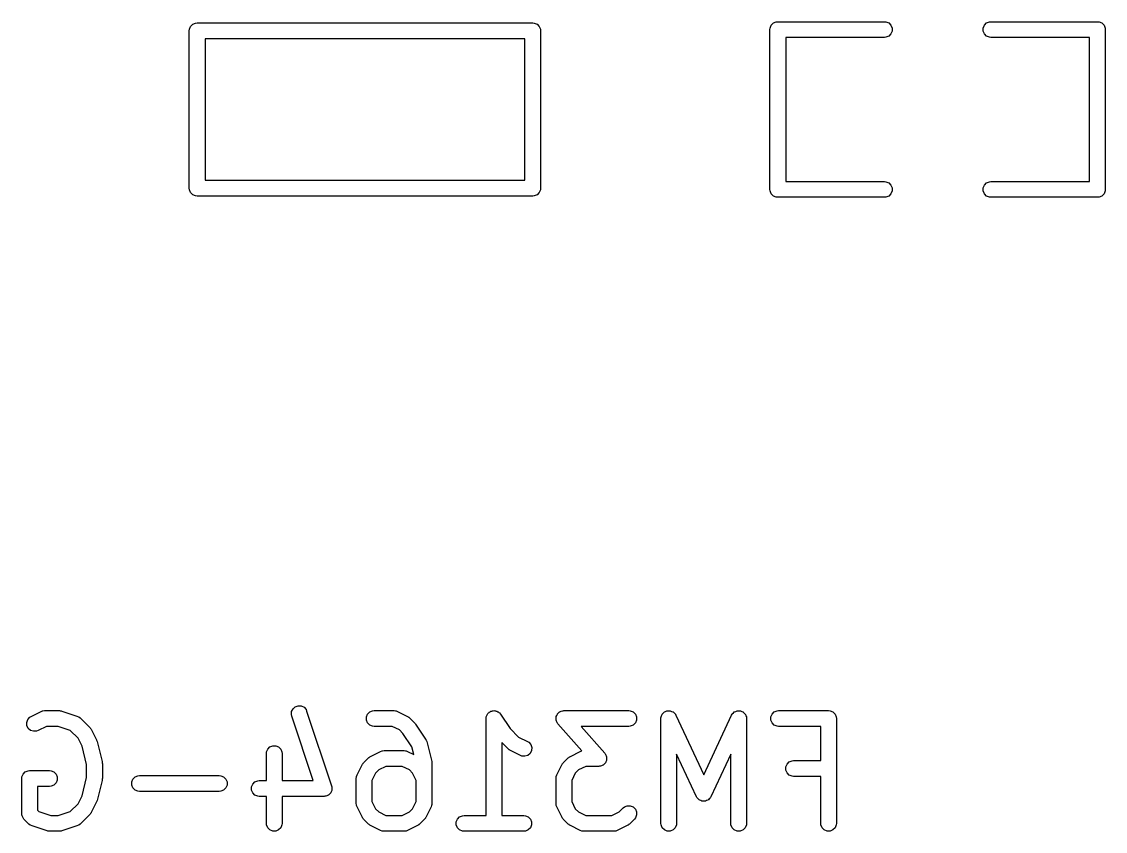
# Model space of a CAD drawing. Extents: x -2.1 to 1.75, y 0.25 to 2.72.
# Drawn here: x 0.3661 to 0.773, y 0.9641 to 1.268 of the extents above; entities that cross this region are included whole.
import ezdxf

# ---------------------------------------------------------------- set-up
doc = ezdxf.new("R2010")
doc.units = 0
doc.header["$MEASUREMENT"] = 0
doc.layers.add('BLACK', color=7, linetype='CONTINUOUS')

msp = doc.modelspace()

# ---------------------------------------------------------------- linework, layer by layer
at = {"layer": 'BLACK', "linetype": 'CONTINUOUS'}
for p, q in [((0.42911, 1.2651), (0.42955, 1.26617)), ((0.42955, 1.26617), (0.43037, 1.26698)), ((0.43037, 1.26698), (0.43143, 1.26742)), ((0.43143, 1.26742), (0.43201, 1.26748)), ((0.43201, 1.26748), (0.55799, 1.26748)), ((0.55799, 1.26748), (0.55857, 1.26742)), ((0.55857, 1.26742), (0.55963, 1.26698)), ((0.55963, 1.26698), (0.56045, 1.26617)), ((0.56045, 1.26617), (0.56089, 1.2651)), ((0.64705, 1.265), (0.6471, 1.26558)), ((0.6471, 1.26558), (0.64754, 1.26664)), ((0.64754, 1.26664), (0.64836, 1.26746)), ((0.64836, 1.26746), (0.64942, 1.2679)), ((0.64942, 1.2679), (0.65, 1.26795)), ((0.65, 1.26795), (0.69, 1.26795)), ((0.69, 1.26795), (0.69058, 1.2679)), ((0.69058, 1.2679), (0.69164, 1.26746)), ((0.69164, 1.26746), (0.69246, 1.26664)), ((0.69246, 1.26664), (0.6929, 1.26558)), ((0.6929, 1.26558), (0.6929, 1.26442)), ((0.7271, 1.26558), (0.72754, 1.26664)), ((0.7271, 1.26442), (0.7271, 1.26558)), ((0.72754, 1.26664), (0.72836, 1.26746)), ((0.72836, 1.26746), (0.72942, 1.2679)), ((0.72942, 1.2679), (0.73, 1.26795)), ((0.73, 1.26795), (0.77, 1.26795)), ((0.77, 1.26795), (0.77058, 1.2679)), ((0.77058, 1.2679), (0.77164, 1.26746)), ((0.77164, 1.26746), (0.77246, 1.26664)), ((0.77246, 1.26664), (0.7729, 1.26558)), ((0.7729, 1.26558), (0.77295, 1.265)), ((0.42906, 1.26453), (0.42911, 1.2651)), ((0.42906, 1.20547), (0.42906, 1.26453)), ((0.43496, 1.26157), (0.43496, 1.20843)), ((0.55504, 1.26157), (0.43496, 1.26157)), ((0.55504, 1.20843), (0.55504, 1.26157)), ((0.56089, 1.2651), (0.56094, 1.26453)), ((0.56094, 1.26453), (0.56094, 1.20547)), ((0.64705, 1.205), (0.64705, 1.265)), ((0.69, 1.26205), (0.65295, 1.26205)), ((0.65295, 1.26205), (0.65295, 1.20795)), ((0.69058, 1.2621), (0.69, 1.26205)), ((0.69164, 1.26254), (0.69058, 1.2621)), ((0.69246, 1.26336), (0.69164, 1.26254)), ((0.6929, 1.26442), (0.69246, 1.26336)), ((0.72754, 1.26336), (0.7271, 1.26442)), ((0.72836, 1.26254), (0.72754, 1.26336)), ((0.72942, 1.2621), (0.72836, 1.26254)), ((0.73, 1.26205), (0.72942, 1.2621)), ((0.76705, 1.26205), (0.73, 1.26205)), ((0.76705, 1.20795), (0.76705, 1.26205)), ((0.77295, 1.265), (0.77295, 1.205)), ((0.43496, 1.20843), (0.55504, 1.20843)), ((0.42911, 1.2049), (0.42906, 1.20547)), ((0.42955, 1.20383), (0.42911, 1.2049)), ((0.56089, 1.2049), (0.56045, 1.20383)), ((0.56094, 1.20547), (0.56089, 1.2049)), ((0.6471, 1.20442), (0.64705, 1.205)), ((0.64754, 1.20336), (0.6471, 1.20442)), ((0.65295, 1.20795), (0.69, 1.20795)), ((0.69, 1.20795), (0.69058, 1.2079)), ((0.69058, 1.2079), (0.69164, 1.20746)), ((0.69164, 1.20746), (0.69246, 1.20664)), ((0.69246, 1.20664), (0.6929, 1.20558)), ((0.6929, 1.20442), (0.69246, 1.20336)), ((0.6929, 1.20558), (0.6929, 1.20442)), ((0.7271, 1.20558), (0.72754, 1.20664)), ((0.7271, 1.20442), (0.7271, 1.20558)), ((0.72754, 1.20336), (0.7271, 1.20442)), ((0.72754, 1.20664), (0.72836, 1.20746)), ((0.72836, 1.20746), (0.72942, 1.2079)), ((0.72942, 1.2079), (0.73, 1.20795)), ((0.73, 1.20795), (0.76705, 1.20795)), ((0.7729, 1.20442), (0.77246, 1.20336)), ((0.77295, 1.205), (0.7729, 1.20442)), ((0.43037, 1.20302), (0.42955, 1.20383)), ((0.43143, 1.20258), (0.43037, 1.20302)), ((0.43201, 1.20252), (0.43143, 1.20258)), ((0.55799, 1.20252), (0.43201, 1.20252)), ((0.55857, 1.20258), (0.55799, 1.20252)), ((0.55963, 1.20302), (0.55857, 1.20258)), ((0.56045, 1.20383), (0.55963, 1.20302)), ((0.64836, 1.20254), (0.64754, 1.20336)), ((0.64942, 1.2021), (0.64836, 1.20254)), ((0.65, 1.20205), (0.64942, 1.2021)), ((0.69, 1.20205), (0.65, 1.20205)), ((0.69058, 1.2021), (0.69, 1.20205)), ((0.69164, 1.20254), (0.69058, 1.2021)), ((0.69246, 1.20336), (0.69164, 1.20254)), ((0.72836, 1.20254), (0.72754, 1.20336)), ((0.72942, 1.2021), (0.72836, 1.20254)), ((0.73, 1.20205), (0.72942, 1.2021)), ((0.77, 1.20205), (0.73, 1.20205)), ((0.77058, 1.2021), (0.77, 1.20205)), ((0.77164, 1.20254), (0.77058, 1.2021)), ((0.77246, 1.20336), (0.77164, 1.20254)), ((0.36964, 1.00723), (0.37339, 1.0091)), ((0.37339, 1.0091), (0.37393, 1.00931)), ((0.37393, 1.00931), (0.37403, 1.00932)), ((0.37403, 1.00932), (0.37413, 1.00936)), ((0.37413, 1.00936), (0.37471, 1.00942)), ((0.37471, 1.00942), (0.38033, 1.00942)), ((0.38033, 1.00942), (0.38062, 1.00939)), ((0.38062, 1.00939), (0.3807, 1.00939)), ((0.3807, 1.00939), (0.3808, 1.00937)), ((0.3808, 1.00937), (0.38091, 1.00936)), ((0.38091, 1.00936), (0.38098, 1.00933)), ((0.38098, 1.00933), (0.38126, 1.00927)), ((0.38126, 1.00927), (0.38689, 1.00739)), ((0.46739, 1.00797), (0.46747, 1.00912)), ((0.46747, 1.00912), (0.46799, 1.01015)), ((0.46799, 1.01015), (0.46886, 1.0109)), ((0.46886, 1.0109), (0.46995, 1.01127)), ((0.46995, 1.01127), (0.4711, 1.01119)), ((0.4711, 1.01119), (0.47213, 1.01067)), ((0.47213, 1.01067), (0.47288, 1.0098)), ((0.47288, 1.0098), (0.47312, 1.00927)), ((0.47312, 1.00927), (0.48249, 0.98115)), ((0.4968, 1.00892), (0.49786, 1.00936)), ((0.49786, 1.00936), (0.49844, 1.00942)), ((0.49844, 1.00942), (0.50594, 1.00942)), ((0.50594, 1.00942), (0.50652, 1.00936)), ((0.50652, 1.00936), (0.50661, 1.00932)), ((0.50661, 1.00932), (0.50672, 1.00931)), ((0.50672, 1.00931), (0.50726, 1.0091)), ((0.50726, 1.0091), (0.51101, 1.00723)), ((0.54179, 1.00892), (0.54206, 1.00903)), ((0.54206, 1.00903), (0.54231, 1.00919)), ((0.54231, 1.00919), (0.54259, 1.00925)), ((0.54259, 1.00925), (0.54286, 1.00936)), ((0.54286, 1.00936), (0.54315, 1.00936)), ((0.54315, 1.00936), (0.54344, 1.00942)), ((0.54344, 1.00942), (0.54372, 1.00936)), ((0.54372, 1.00936), (0.54401, 1.00936)), ((0.54401, 1.00936), (0.54428, 1.00925)), ((0.54428, 1.00925), (0.54457, 1.00919)), ((0.54457, 1.00919), (0.54481, 1.00903)), ((0.54481, 1.00903), (0.54507, 1.00892)), ((0.56804, 1.00892), (0.56813, 1.00896)), ((0.56813, 1.00896), (0.56821, 1.00902)), ((0.56821, 1.00902), (0.56866, 1.00918)), ((0.56866, 1.00918), (0.56911, 1.00936)), ((0.56911, 1.00936), (0.56925, 1.00937)), ((0.56925, 1.00937), (0.5693, 1.00939)), ((0.5693, 1.00939), (0.56938, 1.00939)), ((0.56938, 1.00939), (0.56968, 1.00942)), ((0.56968, 1.00942), (0.59405, 1.00942)), ((0.59405, 1.00942), (0.59463, 1.00936)), ((0.59463, 1.00936), (0.59569, 1.00892)), ((0.60741, 1.00892), (0.60788, 1.00911)), ((0.60788, 1.00911), (0.60835, 1.00933)), ((0.60835, 1.00933), (0.60841, 1.00933)), ((0.60841, 1.00933), (0.60848, 1.00936)), ((0.60848, 1.00936), (0.60899, 1.00936)), ((0.60899, 1.00936), (0.6095, 1.00938)), ((0.6095, 1.00938), (0.60956, 1.00936)), ((0.60956, 1.00936), (0.60963, 1.00936)), ((0.60963, 1.00936), (0.6101, 1.00916)), ((0.6101, 1.00916), (0.61058, 1.00899)), ((0.61058, 1.00899), (0.61063, 1.00894)), ((0.61063, 1.00894), (0.61069, 1.00892)), ((0.63366, 1.00892), (0.63372, 1.00894)), ((0.63372, 1.00894), (0.63377, 1.00899)), ((0.63377, 1.00899), (0.63425, 1.00916)), ((0.63425, 1.00916), (0.63472, 1.00936)), ((0.63472, 1.00936), (0.63479, 1.00936)), ((0.63479, 1.00936), (0.63485, 1.00938)), ((0.63485, 1.00938), (0.63536, 1.00936)), ((0.63536, 1.00936), (0.63587, 1.00936)), ((0.63587, 1.00936), (0.63593, 1.00933)), ((0.63593, 1.00933), (0.636, 1.00933)), ((0.636, 1.00933), (0.63647, 1.00911)), ((0.63647, 1.00911), (0.63694, 1.00892)), ((0.64866, 1.00892), (0.64972, 1.00936)), ((0.64972, 1.00936), (0.6503, 1.00942)), ((0.6503, 1.00942), (0.66904, 1.00942)), ((0.66904, 1.00942), (0.66962, 1.00936)), ((0.66962, 1.00936), (0.67068, 1.00892)), ((0.36803, 1.00496), (0.36839, 1.00605)), ((0.36811, 1.00381), (0.36803, 1.00496)), ((0.36839, 1.00605), (0.36915, 1.00692)), ((0.36915, 1.00692), (0.36964, 1.00723)), ((0.38689, 1.00739), (0.38742, 1.00715)), ((0.38742, 1.00715), (0.3875, 1.00708)), ((0.3875, 1.00708), (0.38759, 1.00704)), ((0.38759, 1.00704), (0.38804, 1.00668)), ((0.38804, 1.00668), (0.39179, 1.00293)), ((0.46752, 1.0074), (0.46739, 1.00797)), ((0.4756, 0.98317), (0.46752, 1.0074)), ((0.49554, 1.00704), (0.49599, 1.0081)), ((0.49554, 1.00589), (0.49554, 1.00704)), ((0.49599, 1.00482), (0.49554, 1.00589)), ((0.49599, 1.0081), (0.4968, 1.00892)), ((0.51101, 1.00723), (0.51126, 1.00707)), ((0.51126, 1.00707), (0.51133, 1.00704)), ((0.51133, 1.00704), (0.51141, 1.00698)), ((0.51141, 1.00698), (0.5115, 1.00692)), ((0.5115, 1.00692), (0.51155, 1.00686)), ((0.51155, 1.00686), (0.51178, 1.00668)), ((0.51178, 1.00668), (0.51365, 1.0048)), ((0.54048, 1.00647), (0.54054, 1.00704)), ((0.54048, 1.00646), (0.54048, 1.00647)), ((0.54048, 1.00647), (0.54048, 1.00647)), ((0.54048, 1.00647), (0.54048, 1.00647)), ((0.54048, 0.97005), (0.54048, 1.00646)), ((0.54054, 1.00704), (0.54065, 1.00731)), ((0.54065, 1.00731), (0.54071, 1.0076)), ((0.54071, 1.0076), (0.54087, 1.00784)), ((0.54087, 1.00784), (0.54098, 1.0081)), ((0.54098, 1.0081), (0.54119, 1.00831)), ((0.54119, 1.00831), (0.54135, 1.00855)), ((0.54135, 1.00855), (0.54159, 1.00871)), ((0.54159, 1.00871), (0.54179, 1.00892)), ((0.54507, 1.00892), (0.54528, 1.00871)), ((0.54528, 1.00871), (0.54552, 1.00855)), ((0.54552, 1.00855), (0.54589, 1.00811)), ((0.54589, 1.00811), (0.54589, 1.0081)), ((0.54589, 1.0081), (0.54589, 1.0081)), ((0.54589, 1.0081), (0.54589, 1.0081)), ((0.54589, 1.0081), (0.54948, 1.00272)), ((0.56675, 1.00608), (0.56679, 1.00656)), ((0.56679, 1.00599), (0.56675, 1.00608)), ((0.56679, 1.00704), (0.56682, 1.00713)), ((0.56679, 1.00656), (0.56679, 1.00704)), ((0.56679, 1.00589), (0.56679, 1.00599)), ((0.56697, 1.00544), (0.56679, 1.00589)), ((0.56682, 1.00713), (0.56683, 1.00723)), ((0.56683, 1.00723), (0.56704, 1.00766)), ((0.56712, 1.00499), (0.56697, 1.00544)), ((0.56704, 1.00766), (0.56723, 1.0081)), ((0.5672, 1.00488), (0.56712, 1.00499)), ((0.56723, 1.00482), (0.5672, 1.00488)), ((0.56723, 1.0081), (0.5673, 1.00817)), ((0.5673, 1.00817), (0.56734, 1.00826)), ((0.56734, 1.00826), (0.5677, 1.00858)), ((0.5677, 1.00858), (0.56804, 1.00892)), ((0.59569, 1.00892), (0.59651, 1.0081)), ((0.59651, 1.0081), (0.59695, 1.00704)), ((0.59695, 1.00589), (0.59651, 1.00482)), ((0.59695, 1.00704), (0.59695, 1.00589)), ((0.6061, 1.00646), (0.60614, 1.00684)), ((0.6061, 0.96709), (0.6061, 1.00646)), ((0.60613, 1.00691), (0.60615, 1.00695)), ((0.60614, 1.00684), (0.60613, 1.00691)), ((0.60615, 1.00695), (0.60616, 1.00704)), ((0.60616, 1.00704), (0.60635, 1.00751)), ((0.60635, 1.00751), (0.60653, 1.00799)), ((0.60653, 1.00799), (0.60657, 1.00804)), ((0.60657, 1.00804), (0.6066, 1.0081)), ((0.6066, 1.0081), (0.60696, 1.00847)), ((0.60696, 1.00847), (0.6073, 1.00884)), ((0.6073, 1.00884), (0.60736, 1.00887)), ((0.60736, 1.00887), (0.60741, 1.00892)), ((0.61069, 1.00892), (0.61105, 1.00856)), ((0.61105, 1.00856), (0.61143, 1.00821)), ((0.61143, 1.00821), (0.61148, 1.00813)), ((0.61148, 1.00813), (0.61151, 1.0081)), ((0.61151, 1.0081), (0.61153, 1.00804)), ((0.61153, 1.00804), (0.61173, 1.00771)), ((0.61173, 1.00771), (0.62217, 0.98532)), ((0.62217, 0.98532), (0.63262, 1.00771)), ((0.63262, 1.00771), (0.63282, 1.00804)), ((0.63282, 1.00804), (0.63284, 1.0081)), ((0.63284, 1.0081), (0.63287, 1.00813)), ((0.63287, 1.00813), (0.63292, 1.00821)), ((0.63292, 1.00821), (0.6333, 1.00856)), ((0.6333, 1.00856), (0.63366, 1.00892)), ((0.63694, 1.00892), (0.63699, 1.00887)), ((0.63699, 1.00887), (0.63704, 1.00884)), ((0.63704, 1.00884), (0.63739, 1.00847)), ((0.63739, 1.00847), (0.63775, 1.0081)), ((0.63775, 1.0081), (0.63778, 1.00804)), ((0.63778, 1.00804), (0.63782, 1.00799)), ((0.63782, 1.00799), (0.638, 1.00751)), ((0.638, 1.00751), (0.63819, 1.00704)), ((0.63819, 1.00704), (0.6382, 1.00695)), ((0.6382, 1.00695), (0.63822, 1.00691)), ((0.63822, 1.00691), (0.63821, 1.00684)), ((0.63821, 1.00684), (0.63825, 1.00646)), ((0.63825, 1.00646), (0.63825, 0.96709)), ((0.6474, 1.00704), (0.64784, 1.0081)), ((0.6474, 1.00589), (0.6474, 1.00704)), ((0.64784, 1.00482), (0.6474, 1.00589)), ((0.64784, 1.0081), (0.64866, 1.00892)), ((0.67068, 1.00892), (0.6715, 1.0081)), ((0.6715, 1.0081), (0.67194, 1.00704)), ((0.67194, 1.00704), (0.672, 1.00646)), ((0.672, 1.00646), (0.672, 0.96709)), ((0.36862, 1.00278), (0.36811, 1.00381)), ((0.36949, 1.00202), (0.36862, 1.00278)), ((0.37059, 1.00166), (0.36949, 1.00202)), ((0.37174, 1.00174), (0.37059, 1.00166)), ((0.37228, 1.00195), (0.37174, 1.00174)), ((0.3754, 1.00351), (0.37228, 1.00195)), ((0.37985, 1.00351), (0.3754, 1.00351)), ((0.38436, 1.00201), (0.37985, 1.00351)), ((0.38728, 0.99909), (0.38436, 1.00201)), ((0.39179, 1.00293), (0.39198, 1.0027)), ((0.39198, 1.0027), (0.39204, 1.00265)), ((0.39204, 1.00265), (0.39209, 1.00256)), ((0.39209, 1.00256), (0.39216, 1.00248)), ((0.39216, 1.00248), (0.39219, 1.00241)), ((0.39219, 1.00241), (0.39234, 1.00216)), ((0.39234, 1.00216), (0.39422, 0.99841)), ((0.4968, 1.00401), (0.49599, 1.00482)), ((0.49786, 1.00357), (0.4968, 1.00401)), ((0.49844, 1.00351), (0.49786, 1.00357)), ((0.50524, 1.00351), (0.49844, 1.00351)), ((0.50794, 1.00216), (0.50524, 1.00351)), ((0.50927, 1.00083), (0.50794, 1.00216)), ((0.51257, 0.99588), (0.50927, 1.00083)), ((0.51365, 1.0048), (0.51365, 1.0048)), ((0.51365, 1.0048), (0.51365, 1.0048)), ((0.51365, 1.0048), (0.51384, 1.00457)), ((0.51384, 1.00457), (0.51402, 1.00435)), ((0.51402, 1.00435), (0.51402, 1.00435)), ((0.51402, 1.00435), (0.51402, 1.00435)), ((0.51402, 1.00435), (0.51777, 0.99873)), ((0.54948, 1.00272), (0.55268, 0.99952)), ((0.56728, 1.00477), (0.56723, 1.00482)), ((0.56746, 1.00452), (0.56728, 1.00477)), ((0.57639, 0.99431), (0.56746, 1.00452)), ((0.59405, 1.00351), (0.57619, 1.00351)), ((0.57619, 1.00351), (0.58503, 0.99341)), ((0.59463, 1.00357), (0.59405, 1.00351)), ((0.59569, 1.00401), (0.59463, 1.00357)), ((0.59651, 1.00482), (0.59569, 1.00401)), ((0.64866, 1.00401), (0.64784, 1.00482)), ((0.64972, 1.00357), (0.64866, 1.00401)), ((0.6503, 1.00351), (0.64972, 1.00357)), ((0.66609, 1.00351), (0.6503, 1.00351)), ((0.66609, 0.99067), (0.66609, 1.00351)), ((0.38879, 0.99606), (0.38728, 0.99909)), ((0.39422, 0.99841), (0.39424, 0.99837)), ((0.39424, 0.99837), (0.39425, 0.99835)), ((0.39425, 0.99835), (0.39433, 0.99811)), ((0.39433, 0.99811), (0.39443, 0.99787)), ((0.39443, 0.99787), (0.39443, 0.99785)), ((0.39443, 0.99785), (0.39444, 0.99781)), ((0.39444, 0.99781), (0.39632, 0.99031)), ((0.51777, 0.99873), (0.51794, 0.99841)), ((0.51794, 0.99841), (0.51798, 0.99835)), ((0.51798, 0.99835), (0.51801, 0.99828)), ((0.51801, 0.99828), (0.51804, 0.99822)), ((0.51804, 0.99822), (0.51806, 0.99815)), ((0.51806, 0.99815), (0.51818, 0.99781)), ((0.51818, 0.99781), (0.52005, 0.99031)), ((0.54885, 0.995), (0.54639, 0.99746)), ((0.54639, 0.99746), (0.54639, 0.97005)), ((0.55268, 0.99952), (0.556, 0.99786)), ((0.556, 0.99786), (0.55649, 0.99755)), ((0.55649, 0.99755), (0.55725, 0.99668)), ((0.3905, 0.98923), (0.38879, 0.99606)), ((0.45799, 0.99334), (0.45805, 0.99392)), ((0.45799, 0.98317), (0.45799, 0.99334)), ((0.45805, 0.99392), (0.45849, 0.99498)), ((0.45849, 0.99498), (0.4593, 0.9958)), ((0.4593, 0.9958), (0.46037, 0.99624)), ((0.46037, 0.99624), (0.46152, 0.99624)), ((0.46152, 0.99624), (0.46259, 0.9958)), ((0.46259, 0.9958), (0.4634, 0.99498)), ((0.4634, 0.99498), (0.46384, 0.99392)), ((0.46384, 0.99392), (0.4639, 0.99334)), ((0.4639, 0.99334), (0.4639, 0.98317)), ((0.49712, 0.99223), (0.50087, 0.99411)), ((0.50087, 0.99411), (0.50141, 0.99431)), ((0.50141, 0.99431), (0.50152, 0.99432)), ((0.50152, 0.99432), (0.50161, 0.99436)), ((0.50161, 0.99436), (0.50219, 0.99442)), ((0.50219, 0.99442), (0.50969, 0.99442)), ((0.50969, 0.99442), (0.51026, 0.99436)), ((0.51026, 0.99436), (0.51036, 0.99432)), ((0.51036, 0.99432), (0.51047, 0.99431)), ((0.51047, 0.99431), (0.51101, 0.99411)), ((0.51101, 0.99411), (0.5133, 0.99296)), ((0.5133, 0.99296), (0.51257, 0.99588)), ((0.54907, 0.99482), (0.54885, 0.995)), ((0.54912, 0.99476), (0.54907, 0.99482)), ((0.54921, 0.9947), (0.54912, 0.99476)), ((0.54929, 0.99463), (0.54921, 0.9947)), ((0.54937, 0.9946), (0.54929, 0.99463)), ((0.54961, 0.99445), (0.54937, 0.9946)), ((0.55336, 0.99257), (0.54961, 0.99445)), ((0.55702, 0.9934), (0.55615, 0.99265)), ((0.55753, 0.99444), (0.55702, 0.9934)), ((0.55725, 0.99668), (0.55761, 0.99558)), ((0.55761, 0.99558), (0.55753, 0.99444)), ((0.57211, 0.99223), (0.57586, 0.99411)), ((0.57586, 0.99411), (0.57639, 0.99431)), ((0.58503, 0.99341), (0.5852, 0.99316)), ((0.5852, 0.99316), (0.58526, 0.99311)), ((0.58526, 0.99311), (0.58528, 0.99305)), ((0.58528, 0.99305), (0.58536, 0.99294)), ((0.58536, 0.99294), (0.58552, 0.99248)), ((0.6195, 0.97709), (0.612, 0.99315)), ((0.612, 0.99315), (0.612, 0.96709)), ((0.63235, 0.99315), (0.62485, 0.97709)), ((0.63235, 0.96709), (0.63235, 0.99315)), ((0.3905, 0.98433), (0.3905, 0.98923)), ((0.39632, 0.99031), (0.39633, 0.99021)), ((0.39633, 0.99021), (0.39635, 0.99017)), ((0.39635, 0.99017), (0.39637, 0.98995)), ((0.39637, 0.98995), (0.3964, 0.98973)), ((0.3964, 0.98973), (0.3964, 0.98969)), ((0.3964, 0.98969), (0.39641, 0.98959)), ((0.39641, 0.98959), (0.39641, 0.98397)), ((0.49205, 0.98529), (0.49392, 0.98904)), ((0.49392, 0.98904), (0.49408, 0.98928)), ((0.49408, 0.98928), (0.49411, 0.98936)), ((0.49411, 0.98936), (0.49418, 0.98944)), ((0.49418, 0.98944), (0.49423, 0.98953)), ((0.49423, 0.98953), (0.49429, 0.98958)), ((0.49429, 0.98958), (0.49448, 0.9898)), ((0.49448, 0.9898), (0.49635, 0.99168)), ((0.49635, 0.99168), (0.49658, 0.99186)), ((0.49658, 0.99186), (0.49663, 0.99192)), ((0.49663, 0.99192), (0.49672, 0.99198)), ((0.49672, 0.99198), (0.4968, 0.99205)), ((0.4968, 0.99205), (0.49687, 0.99208)), ((0.49687, 0.99208), (0.49712, 0.99223)), ((0.52005, 0.99031), (0.52007, 0.99021)), ((0.52007, 0.99021), (0.52008, 0.99017)), ((0.52008, 0.99017), (0.52011, 0.98995)), ((0.52011, 0.98995), (0.52014, 0.98973)), ((0.52014, 0.98973), (0.52013, 0.98969)), ((0.52013, 0.98969), (0.52014, 0.98959)), ((0.52014, 0.98959), (0.52014, 0.97459)), ((0.5539, 0.99237), (0.55336, 0.99257)), ((0.55505, 0.99229), (0.5539, 0.99237)), ((0.55615, 0.99265), (0.55505, 0.99229)), ((0.56704, 0.98529), (0.56891, 0.98904)), ((0.56891, 0.98904), (0.56907, 0.98928)), ((0.56907, 0.98928), (0.5691, 0.98936)), ((0.5691, 0.98936), (0.56917, 0.98944)), ((0.56917, 0.98944), (0.56922, 0.98953)), ((0.56922, 0.98953), (0.56928, 0.98958)), ((0.56928, 0.98958), (0.56947, 0.9898)), ((0.56947, 0.9898), (0.57134, 0.99168)), ((0.57134, 0.99168), (0.57157, 0.99186)), ((0.57157, 0.99186), (0.57162, 0.99192)), ((0.57162, 0.99192), (0.57171, 0.99198)), ((0.57171, 0.99198), (0.57179, 0.99205)), ((0.57179, 0.99205), (0.57186, 0.99208)), ((0.57186, 0.99208), (0.57211, 0.99223)), ((0.58382, 0.98875), (0.58338, 0.98857)), ((0.58428, 0.98891), (0.58382, 0.98875)), ((0.58435, 0.98897), (0.58428, 0.98891)), ((0.58445, 0.98901), (0.58435, 0.98897)), ((0.58478, 0.98935), (0.58445, 0.98901)), ((0.58515, 0.98967), (0.58478, 0.98935)), ((0.58519, 0.98975), (0.58515, 0.98967)), ((0.58526, 0.98983), (0.58519, 0.98975)), ((0.58544, 0.99027), (0.58526, 0.98983)), ((0.58566, 0.9907), (0.58544, 0.99027)), ((0.58552, 0.99248), (0.5857, 0.99204)), ((0.5857, 0.99089), (0.58566, 0.9908)), ((0.58566, 0.9908), (0.58566, 0.9907)), ((0.5857, 0.99204), (0.5857, 0.99194)), ((0.5857, 0.99194), (0.58573, 0.99185)), ((0.58573, 0.99185), (0.5857, 0.99137)), ((0.5857, 0.99137), (0.5857, 0.99089)), ((0.65302, 0.98829), (0.65347, 0.98936)), ((0.65347, 0.98936), (0.65428, 0.99017)), ((0.65428, 0.99017), (0.65534, 0.99061)), ((0.65534, 0.99061), (0.65592, 0.99067)), ((0.65592, 0.99067), (0.66609, 0.99067)), ((0.36613, 0.98397), (0.36619, 0.98454)), ((0.36619, 0.98454), (0.36663, 0.98561)), ((0.36663, 0.98561), (0.36744, 0.98642)), ((0.36744, 0.98642), (0.36851, 0.98686)), ((0.36851, 0.98686), (0.36908, 0.98692)), ((0.36908, 0.98692), (0.37658, 0.98692)), ((0.37658, 0.98692), (0.37716, 0.98686)), ((0.37716, 0.98686), (0.37822, 0.98642)), ((0.37822, 0.98642), (0.37904, 0.98561)), ((0.37904, 0.98561), (0.37948, 0.98454)), ((0.37948, 0.98454), (0.37948, 0.98339)), ((0.40787, 0.98373), (0.40869, 0.98455)), ((0.40869, 0.98455), (0.40975, 0.98499)), ((0.40975, 0.98499), (0.41033, 0.98504)), ((0.41033, 0.98504), (0.44032, 0.98504)), ((0.44032, 0.98504), (0.4409, 0.98499)), ((0.4409, 0.98499), (0.44196, 0.98455)), ((0.44196, 0.98455), (0.44278, 0.98373)), ((0.49174, 0.98397), (0.49179, 0.98454)), ((0.49179, 0.98454), (0.49184, 0.98464)), ((0.49184, 0.98475), (0.49205, 0.98529)), ((0.49184, 0.98464), (0.49184, 0.98475)), ((0.49899, 0.98597), (0.49764, 0.98327)), ((0.50019, 0.98716), (0.49899, 0.98597)), ((0.50289, 0.98851), (0.50019, 0.98716)), ((0.50899, 0.98851), (0.50289, 0.98851)), ((0.51169, 0.98716), (0.50899, 0.98851)), ((0.51289, 0.98597), (0.51169, 0.98716)), ((0.51424, 0.98327), (0.51289, 0.98597)), ((0.56673, 0.98397), (0.56679, 0.98454)), ((0.56679, 0.98454), (0.56683, 0.98464)), ((0.56683, 0.98475), (0.56704, 0.98529)), ((0.56683, 0.98464), (0.56683, 0.98475)), ((0.57398, 0.98597), (0.57263, 0.98327)), ((0.57518, 0.98716), (0.57398, 0.98597)), ((0.57788, 0.98851), (0.57518, 0.98716)), ((0.5828, 0.98851), (0.57788, 0.98851)), ((0.58311, 0.98854), (0.5828, 0.98851)), ((0.58319, 0.98854), (0.58311, 0.98854)), ((0.58324, 0.98856), (0.58319, 0.98854)), ((0.58338, 0.98857), (0.58324, 0.98856)), ((0.65302, 0.98714), (0.65302, 0.98829)), ((0.65347, 0.98608), (0.65302, 0.98714)), ((0.65428, 0.98526), (0.65347, 0.98608)), ((0.65534, 0.98482), (0.65428, 0.98526)), ((0.65592, 0.98476), (0.65534, 0.98482)), ((0.66609, 0.98476), (0.65592, 0.98476)), ((0.66609, 0.96709), (0.66609, 0.98476)), ((0.36613, 0.97084), (0.36613, 0.98397)), ((0.37658, 0.98101), (0.37203, 0.98101)), ((0.37203, 0.98101), (0.37203, 0.97207)), ((0.37716, 0.98107), (0.37658, 0.98101)), ((0.37822, 0.98151), (0.37716, 0.98107)), ((0.37904, 0.98233), (0.37822, 0.98151)), ((0.37948, 0.98339), (0.37904, 0.98233)), ((0.38879, 0.9775), (0.3905, 0.98433)), ((0.39632, 0.98325), (0.39444, 0.97575)), ((0.39633, 0.98335), (0.39632, 0.98325)), ((0.39635, 0.98339), (0.39633, 0.98335)), ((0.39637, 0.98361), (0.39635, 0.98339)), ((0.3964, 0.98382), (0.39637, 0.98361)), ((0.39641, 0.98397), (0.3964, 0.98387)), ((0.3964, 0.98387), (0.3964, 0.98382)), ((0.40743, 0.98267), (0.40787, 0.98373)), ((0.40743, 0.98152), (0.40743, 0.98267)), ((0.40787, 0.98045), (0.40743, 0.98152)), ((0.40869, 0.97964), (0.40787, 0.98045)), ((0.44278, 0.98045), (0.44196, 0.97964)), ((0.44278, 0.98373), (0.44322, 0.98267)), ((0.44322, 0.98152), (0.44278, 0.98045)), ((0.44322, 0.98267), (0.44322, 0.98152)), ((0.45242, 0.98079), (0.45287, 0.98186)), ((0.45242, 0.97964), (0.45242, 0.98079)), ((0.45287, 0.98186), (0.45368, 0.98267)), ((0.45368, 0.98267), (0.45474, 0.98311)), ((0.45474, 0.98311), (0.45532, 0.98317)), ((0.45532, 0.98317), (0.45799, 0.98317)), ((0.4639, 0.98317), (0.4756, 0.98317)), ((0.48249, 0.98115), (0.48256, 0.98087)), ((0.48256, 0.98087), (0.48259, 0.98079)), ((0.48259, 0.98079), (0.48259, 0.98073)), ((0.48259, 0.98073), (0.48262, 0.98059)), ((0.48262, 0.98059), (0.48259, 0.98011)), ((0.49174, 0.97459), (0.49174, 0.98397)), ((0.49764, 0.98327), (0.49764, 0.97529)), ((0.51424, 0.97529), (0.51424, 0.98327)), ((0.56673, 0.97459), (0.56673, 0.98397)), ((0.57263, 0.98327), (0.57263, 0.97529)), ((0.38728, 0.97447), (0.38879, 0.9775)), ((0.40975, 0.9792), (0.40869, 0.97964)), ((0.41033, 0.97914), (0.40975, 0.9792)), ((0.44032, 0.97914), (0.41033, 0.97914)), ((0.4409, 0.9792), (0.44032, 0.97914)), ((0.44196, 0.97964), (0.4409, 0.9792)), ((0.45287, 0.97858), (0.45242, 0.97964)), ((0.45368, 0.97776), (0.45287, 0.97858)), ((0.45474, 0.97732), (0.45368, 0.97776)), ((0.45532, 0.97726), (0.45474, 0.97732)), ((0.45799, 0.97726), (0.45532, 0.97726)), ((0.45799, 0.96709), (0.45799, 0.97726)), ((0.47969, 0.97726), (0.4639, 0.97726)), ((0.4639, 0.97726), (0.4639, 0.96709)), ((0.47998, 0.97729), (0.47969, 0.97726)), ((0.48006, 0.97729), (0.47998, 0.97729)), ((0.48012, 0.97731), (0.48006, 0.97729)), ((0.48027, 0.97732), (0.48012, 0.97731)), ((0.48071, 0.9775), (0.48027, 0.97732)), ((0.48115, 0.97765), (0.48071, 0.9775)), ((0.48123, 0.97772), (0.48115, 0.97765)), ((0.48133, 0.97776), (0.48123, 0.97772)), ((0.48167, 0.9781), (0.48133, 0.97776)), ((0.48203, 0.97841), (0.48167, 0.9781)), ((0.48207, 0.9785), (0.48203, 0.97841)), ((0.48215, 0.97858), (0.48207, 0.9785)), ((0.48233, 0.97901), (0.48215, 0.97858)), ((0.48254, 0.97944), (0.48233, 0.97901)), ((0.48255, 0.97954), (0.48254, 0.97944)), ((0.48259, 0.97964), (0.48255, 0.97954)), ((0.48259, 0.98011), (0.48259, 0.97964)), ((0.61962, 0.97688), (0.6195, 0.97709)), ((0.61965, 0.97681), (0.61962, 0.97688)), ((0.6197, 0.97676), (0.61965, 0.97681)), ((0.61979, 0.9766), (0.6197, 0.97676)), ((0.62013, 0.97629), (0.61979, 0.9766)), ((0.62456, 0.9766), (0.62422, 0.97629)), ((0.62465, 0.97676), (0.62456, 0.9766)), ((0.6247, 0.97681), (0.62465, 0.97676)), ((0.62473, 0.97688), (0.6247, 0.97681)), ((0.62485, 0.97709), (0.62473, 0.97688)), ((0.38436, 0.97155), (0.38728, 0.97447)), ((0.39422, 0.97515), (0.39234, 0.9714)), ((0.39424, 0.97519), (0.39422, 0.97515)), ((0.39425, 0.97521), (0.39424, 0.97519)), ((0.39433, 0.97545), (0.39425, 0.97521)), ((0.39443, 0.97569), (0.39433, 0.97545)), ((0.39444, 0.97575), (0.39443, 0.97571)), ((0.39443, 0.97571), (0.39443, 0.97569)), ((0.49179, 0.97402), (0.49174, 0.97459)), ((0.49184, 0.97392), (0.49179, 0.97402)), ((0.49184, 0.97381), (0.49184, 0.97392)), ((0.49205, 0.97327), (0.49184, 0.97381)), ((0.49392, 0.96952), (0.49205, 0.97327)), ((0.49764, 0.97529), (0.49899, 0.97259)), ((0.49899, 0.97259), (0.50019, 0.9714)), ((0.51169, 0.9714), (0.51289, 0.97259)), ((0.51289, 0.97259), (0.51424, 0.97529)), ((0.51983, 0.97327), (0.51795, 0.96952)), ((0.52004, 0.97381), (0.51983, 0.97327)), ((0.52008, 0.97402), (0.52004, 0.97392)), ((0.52004, 0.97392), (0.52004, 0.97381)), ((0.52014, 0.97459), (0.52008, 0.97402)), ((0.56679, 0.97402), (0.56673, 0.97459)), ((0.56683, 0.97392), (0.56679, 0.97402)), ((0.56683, 0.97381), (0.56683, 0.97392)), ((0.56704, 0.97327), (0.56683, 0.97381)), ((0.56891, 0.96952), (0.56704, 0.97327)), ((0.57263, 0.97529), (0.57398, 0.97259)), ((0.57398, 0.97259), (0.57518, 0.9714)), ((0.59043, 0.9714), (0.59197, 0.97293)), ((0.59197, 0.97293), (0.59241, 0.9733)), ((0.59241, 0.9733), (0.59348, 0.97374)), ((0.59348, 0.97374), (0.59463, 0.97374)), ((0.59463, 0.97374), (0.59569, 0.9733)), ((0.59569, 0.9733), (0.59651, 0.97248)), ((0.59651, 0.97248), (0.59695, 0.97142)), ((0.62043, 0.97596), (0.62013, 0.97629)), ((0.62055, 0.97591), (0.62043, 0.97596)), ((0.62064, 0.97582), (0.62055, 0.97591)), ((0.62107, 0.97566), (0.62064, 0.97582)), ((0.62147, 0.97547), (0.62107, 0.97566)), ((0.6216, 0.97547), (0.62147, 0.97547)), ((0.62173, 0.97542), (0.6216, 0.97547)), ((0.62217, 0.97544), (0.62173, 0.97542)), ((0.62262, 0.97542), (0.62217, 0.97544)), ((0.62275, 0.97547), (0.62262, 0.97542)), ((0.62288, 0.97547), (0.62275, 0.97547)), ((0.62328, 0.97566), (0.62288, 0.97547)), ((0.62371, 0.97582), (0.62328, 0.97566)), ((0.6238, 0.97591), (0.62371, 0.97582)), ((0.62392, 0.97596), (0.6238, 0.97591)), ((0.62422, 0.97629), (0.62392, 0.97596)), ((0.36619, 0.97027), (0.36613, 0.97084)), ((0.36634, 0.96989), (0.36619, 0.97027)), ((0.36663, 0.9692), (0.36634, 0.96989)), ((0.36699, 0.96876), (0.36663, 0.9692)), ((0.36887, 0.96688), (0.36699, 0.96876)), ((0.37203, 0.97207), (0.37255, 0.97155)), ((0.37255, 0.97155), (0.37706, 0.97005)), ((0.37706, 0.97005), (0.37985, 0.97005)), ((0.37985, 0.97005), (0.38436, 0.97155)), ((0.39179, 0.97063), (0.38804, 0.96688)), ((0.39198, 0.97086), (0.39179, 0.97063)), ((0.39204, 0.97091), (0.39198, 0.97086)), ((0.39209, 0.971), (0.39204, 0.97091)), ((0.39216, 0.97108), (0.39209, 0.971)), ((0.39219, 0.97115), (0.39216, 0.97108)), ((0.39234, 0.9714), (0.39219, 0.97115)), ((0.49408, 0.96927), (0.49392, 0.96952)), ((0.49411, 0.9692), (0.49408, 0.96927)), ((0.49418, 0.96912), (0.49411, 0.9692)), ((0.49423, 0.96903), (0.49418, 0.96912)), ((0.49429, 0.96898), (0.49423, 0.96903)), ((0.49448, 0.96876), (0.49429, 0.96898)), ((0.49635, 0.96688), (0.49448, 0.96876)), ((0.50019, 0.9714), (0.50289, 0.97005)), ((0.50289, 0.97005), (0.50899, 0.97005)), ((0.50899, 0.97005), (0.51169, 0.9714)), ((0.5174, 0.96876), (0.51553, 0.96688)), ((0.51759, 0.96898), (0.5174, 0.96876)), ((0.51765, 0.96903), (0.51759, 0.96898)), ((0.5177, 0.96912), (0.51765, 0.96903)), ((0.51777, 0.9692), (0.5177, 0.96912)), ((0.5178, 0.96927), (0.51777, 0.9692)), ((0.51795, 0.96952), (0.5178, 0.96927)), ((0.52929, 0.96767), (0.52973, 0.96873)), ((0.52973, 0.96873), (0.53055, 0.96955)), ((0.53055, 0.96955), (0.53161, 0.96999)), ((0.53161, 0.96999), (0.53219, 0.97005)), ((0.53219, 0.97005), (0.54048, 0.97005)), ((0.54639, 0.97005), (0.55468, 0.97005)), ((0.55468, 0.97005), (0.55526, 0.96999)), ((0.55526, 0.96999), (0.55632, 0.96955)), ((0.55632, 0.96955), (0.55714, 0.96873)), ((0.55714, 0.96873), (0.55758, 0.96767)), ((0.56907, 0.96927), (0.56891, 0.96952)), ((0.5691, 0.9692), (0.56907, 0.96927)), ((0.56917, 0.96912), (0.5691, 0.9692)), ((0.56922, 0.96903), (0.56917, 0.96912)), ((0.56928, 0.96898), (0.56922, 0.96903)), ((0.56947, 0.96876), (0.56928, 0.96898)), ((0.57134, 0.96688), (0.56947, 0.96876)), ((0.57518, 0.9714), (0.57788, 0.97005)), ((0.57788, 0.97005), (0.58773, 0.97005)), ((0.58773, 0.97005), (0.59043, 0.9714)), ((0.59614, 0.96876), (0.59427, 0.96688)), ((0.59651, 0.9692), (0.59614, 0.96876)), ((0.59695, 0.97027), (0.59651, 0.9692)), ((0.59695, 0.97142), (0.59695, 0.97027)), ((0.36932, 0.96651), (0.36887, 0.96688)), ((0.36941, 0.96647), (0.36932, 0.96651)), ((0.36949, 0.9664), (0.36941, 0.96647)), ((0.37002, 0.96617), (0.36949, 0.9664)), ((0.37565, 0.96429), (0.37002, 0.96617)), ((0.37593, 0.96423), (0.37565, 0.96429)), ((0.376, 0.9642), (0.37593, 0.96423)), ((0.37611, 0.96419), (0.376, 0.9642)), ((0.37621, 0.96416), (0.37611, 0.96419)), ((0.3808, 0.96419), (0.3807, 0.96416)), ((0.38091, 0.9642), (0.3808, 0.96419)), ((0.38098, 0.96423), (0.38091, 0.9642)), ((0.38126, 0.96429), (0.38098, 0.96423)), ((0.38689, 0.96617), (0.38126, 0.96429)), ((0.38742, 0.9664), (0.38689, 0.96617)), ((0.3875, 0.96647), (0.38742, 0.9664)), ((0.38759, 0.96651), (0.3875, 0.96647)), ((0.38804, 0.96688), (0.38759, 0.96651)), ((0.45805, 0.96652), (0.45799, 0.96709)), ((0.45849, 0.96545), (0.45805, 0.96652)), ((0.4593, 0.96464), (0.45849, 0.96545)), ((0.46037, 0.9642), (0.4593, 0.96464)), ((0.46152, 0.9642), (0.46037, 0.9642)), ((0.46259, 0.96464), (0.46152, 0.9642)), ((0.4634, 0.96545), (0.46259, 0.96464)), ((0.46384, 0.96652), (0.4634, 0.96545)), ((0.4639, 0.96709), (0.46384, 0.96652)), ((0.49658, 0.96669), (0.49635, 0.96688)), ((0.49663, 0.96664), (0.49658, 0.96669)), ((0.49672, 0.96658), (0.49663, 0.96664)), ((0.4968, 0.96651), (0.49672, 0.96658)), ((0.49687, 0.96648), (0.4968, 0.96651)), ((0.49712, 0.96633), (0.49687, 0.96648)), ((0.50087, 0.96445), (0.49712, 0.96633)), ((0.50141, 0.96425), (0.50087, 0.96445)), ((0.50152, 0.96424), (0.50141, 0.96425)), ((0.50161, 0.9642), (0.50152, 0.96424)), ((0.50219, 0.96414), (0.50161, 0.9642)), ((0.51026, 0.9642), (0.50969, 0.96414)), ((0.51036, 0.96424), (0.51026, 0.9642)), ((0.51047, 0.96425), (0.51036, 0.96424)), ((0.51101, 0.96445), (0.51047, 0.96425)), ((0.51476, 0.96633), (0.51101, 0.96445)), ((0.51501, 0.96648), (0.51476, 0.96633)), ((0.51508, 0.96651), (0.51501, 0.96648)), ((0.51516, 0.96658), (0.51508, 0.96651)), ((0.51525, 0.96664), (0.51516, 0.96658)), ((0.5153, 0.96669), (0.51525, 0.96664)), ((0.51553, 0.96688), (0.5153, 0.96669)), ((0.52929, 0.96652), (0.52929, 0.96767)), ((0.52973, 0.96545), (0.52929, 0.96652)), ((0.53055, 0.96464), (0.52973, 0.96545)), ((0.53161, 0.9642), (0.53055, 0.96464)), ((0.53219, 0.96414), (0.53161, 0.9642)), ((0.55526, 0.9642), (0.55468, 0.96414)), ((0.55632, 0.96464), (0.55526, 0.9642)), ((0.55714, 0.96545), (0.55632, 0.96464)), ((0.55758, 0.96652), (0.55714, 0.96545)), ((0.55758, 0.96767), (0.55758, 0.96652)), ((0.57157, 0.96669), (0.57134, 0.96688)), ((0.57162, 0.96664), (0.57157, 0.96669)), ((0.57171, 0.96658), (0.57162, 0.96664)), ((0.57179, 0.96651), (0.57171, 0.96658)), ((0.57186, 0.96648), (0.57179, 0.96651)), ((0.57211, 0.96633), (0.57186, 0.96648)), ((0.57586, 0.96445), (0.57211, 0.96633)), ((0.5764, 0.96425), (0.57586, 0.96445)), ((0.57651, 0.96424), (0.5764, 0.96425)), ((0.5766, 0.9642), (0.57651, 0.96424)), ((0.57718, 0.96414), (0.5766, 0.9642)), ((0.589, 0.9642), (0.58843, 0.96414)), ((0.5891, 0.96424), (0.589, 0.9642)), ((0.58921, 0.96425), (0.5891, 0.96424)), ((0.58975, 0.96445), (0.58921, 0.96425)), ((0.5935, 0.96633), (0.58975, 0.96445)), ((0.59375, 0.96648), (0.5935, 0.96633)), ((0.59382, 0.96651), (0.59375, 0.96648)), ((0.5939, 0.96658), (0.59382, 0.96651)), ((0.59399, 0.96664), (0.5939, 0.96658)), ((0.59404, 0.96669), (0.59399, 0.96664)), ((0.59427, 0.96688), (0.59404, 0.96669)), ((0.60616, 0.96652), (0.6061, 0.96709)), ((0.6066, 0.96545), (0.60616, 0.96652)), ((0.60741, 0.96464), (0.6066, 0.96545)), ((0.60848, 0.9642), (0.60741, 0.96464)), ((0.60963, 0.9642), (0.60848, 0.9642)), ((0.61069, 0.96464), (0.60963, 0.9642)), ((0.61151, 0.96545), (0.61069, 0.96464)), ((0.61195, 0.96652), (0.61151, 0.96545)), ((0.612, 0.96709), (0.61195, 0.96652)), ((0.6324, 0.96652), (0.63235, 0.96709)), ((0.63284, 0.96545), (0.6324, 0.96652)), ((0.63366, 0.96464), (0.63284, 0.96545)), ((0.63472, 0.9642), (0.63366, 0.96464)), ((0.63587, 0.9642), (0.63472, 0.9642)), ((0.63694, 0.96464), (0.63587, 0.9642)), ((0.63775, 0.96545), (0.63694, 0.96464)), ((0.63819, 0.96652), (0.63775, 0.96545)), ((0.63825, 0.96709), (0.63819, 0.96652)), ((0.66615, 0.96652), (0.66609, 0.96709)), ((0.66659, 0.96545), (0.66615, 0.96652)), ((0.6674, 0.96464), (0.66659, 0.96545)), ((0.66847, 0.9642), (0.6674, 0.96464)), ((0.66962, 0.9642), (0.66847, 0.9642)), ((0.67068, 0.96464), (0.66962, 0.9642)), ((0.6715, 0.96545), (0.67068, 0.96464)), ((0.67194, 0.96652), (0.6715, 0.96545)), ((0.672, 0.96709), (0.67194, 0.96652)), ((0.37629, 0.96417), (0.37621, 0.96416)), ((0.37658, 0.96414), (0.37629, 0.96417)), ((0.38033, 0.96414), (0.37658, 0.96414)), ((0.38062, 0.96417), (0.38033, 0.96414)), ((0.3807, 0.96416), (0.38062, 0.96417)), ((0.50969, 0.96414), (0.50219, 0.96414)), ((0.55468, 0.96414), (0.53219, 0.96414)), ((0.58843, 0.96414), (0.57718, 0.96414))]:
    msp.add_line(p, q, dxfattribs=at)

doc.saveas('drawing.dxf')
